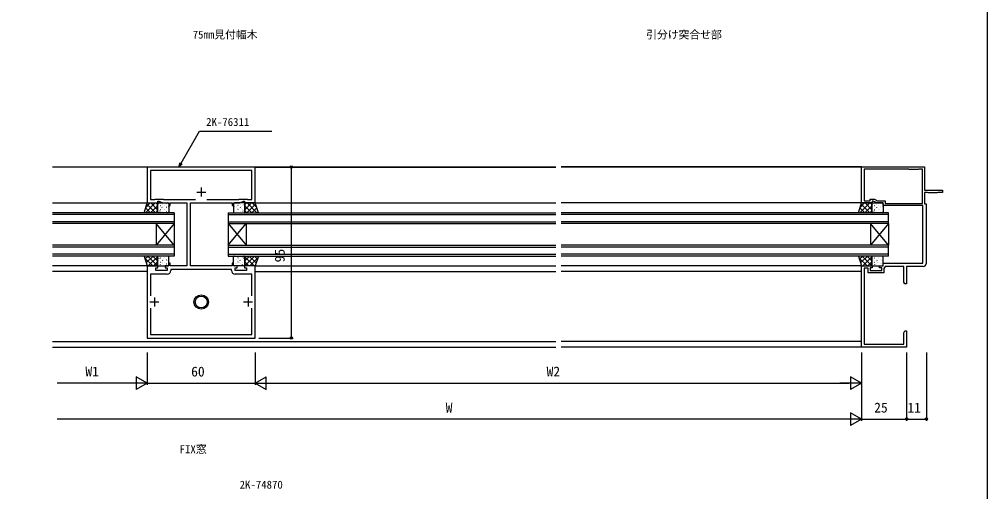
# Model space of a CAD drawing. Units: millimetres, scale not verified. Extents: x -437 to 438, y -681 to 679.
# Drawn here: x -99 to 438, y -396 to -134 of the extents above; entities that cross this region are included whole.
import ezdxf
from ezdxf.enums import TextEntityAlignment as Align

# ---------------------------------------------------------------- set-up
doc = ezdxf.new("R2010")
doc.units = ezdxf.units.MM
doc.header["$LTSCALE"] = 4
for name, color, linetype in [('0-1_USER1', 3, 'Continuous'), ('0-2_YKK_11', 7, 'Continuous'), ('0-3_YKK_12', 2, 'Continuous'), ('0-4_YKK_13', 4, 'Continuous'), ('0-6_YKK_D', 6, 'Continuous'), ('0-7_YKK_ZWAK', 7, 'Continuous')]:
    doc.layers.add(name, color=color, linetype=linetype)
doc.styles.add('ＭＳ ゴシック', font='')
doc.styles.get('ＭＳ ゴシック').set_extended_font_data('MS Gothic')

msp = doc.modelspace()

# ---------------------------------------------------------------- linework, layer by layer
at = {"layer": '0-2_YKK_11'}
for p, q in [((-0.7, -230.2), (4.3, -230.2)), ((1.8, -227.7), (1.8, -232.7)), ((-24.2, -288.7), (-24.2, -293.7)), ((27.8, -288.7), (27.8, -293.7)), ((-26.7, -291.2), (-21.7, -291.2)), ((25.3, -291.2), (30.3, -291.2))]:
    msp.add_line(p, q, dxfattribs=at)
for points in [[(31.8, -216.3), (-28.2, -216.3), (-28.2, -236.2), (-22.2, -236.2), (-22.2, -235.2), (-21.7, -235.2), (-19.555, -236.2), (-16.2, -236.2), (-16.2, -237.7), (-15.4, -237.7), (-15.4, -236.2), (-6.2, -236.2), (-6.2, -271.2), (-15.4, -271.2), (-15.4, -269.7), (-16.2, -269.7), (-16.2, -271.2), (-18.2, -271.2), (-18.2, -272.2), (-17, -272.2), (-17, -273.8), (-23.4, -273.8), (-23.4, -272.2), (-22.2, -272.2), (-22.2, -271.2), (-28.2, -271.2), (-28.2, -311.2), (31.8, -311.2), (31.8, -271.2), (25.8, -271.2), (25.8, -272.2), (27, -272.2), (27, -273.8), (20.6, -273.8), (20.6, -272.2), (21.8, -272.2), (21.8, -271.2), (19.8, -271.2), (19.8, -269.7), (19, -269.7)], [(4.966, -234.27), (22.728, -234.27), (22.878, -234.2), (27.3, -234.2), (27.45, -234.27), (29.87, -234.27), (29.87, -218.23), (-26.27, -218.23), (-26.27, -234.27), (-23.85, -234.27), (-23.7, -234.2), (-19.278, -234.2), (-19.128, -234.27), (-1.366, -234.27)], [(19, -269.7), (19, -271.2), (-4.2, -271.2), (-4.2, -236.2), (0.842, -236.2), (1.025, -236.08), (1.575, -236.08), (1.758, -236.2), (1.842, -236.2), (2.025, -236.08), (2.575, -236.08), (2.758, -236.2), (19, -236.2), (19, -237.7), (19.8, -237.7), (19.8, -236.2), (23.155, -236.2), (25.3, -235.2), (25.8, -235.2), (25.8, -236.2), (31.8, -236.2), (31.8, -216.3)], [(368.3, -316.2), (368.3, -271.2), (374.3, -271.2), (374.3, -272.2), (373.1, -272.2), (373.1, -273.8), (379.5, -273.8), (379.5, -272.2), (378.3, -272.2), (378.3, -271.2), (380.3, -271.2), (380.3, -269.7), (402.3, -269.7), (402.3, -237.7), (380.3, -237.7), (380.3, -236.2), (376.945, -236.2), (374.8, -235.2), (374.3, -235.2), (374.3, -236.2), (368.3, -236.2), (368.3, -216.2), (403.3, -216.2), (403.3, -229.2), (413.3, -229.2), (413.3, -230.4), (410.6, -230.4), (410.3, -230.7), (405.3, -230.7), (405, -230.4), (403.3, -230.4), (403.3, -236.7), (404.1, -236.7), (404.1, -270)], [(18.67, -273.73), (18.67, -273.13), (-15.07, -273.13), (-15.07, -273.73)], [(402.6, -271.5), (393.3, -271.5), (393.3, -281.2), (392.33, -281.2), (391.7, -280.109), (391.7, -271.5), (381.5, -271.5), (380.7, -272.643), (380.7, -275), (371.9, -275), (371.9, -272.4), (369.8, -272.4), (369.8, -279.742), (369.68, -279.925), (369.68, -280.475), (369.8, -280.658), (369.8, -286.242), (369.68, -286.425), (369.68, -286.975), (369.8, -287.158), (369.8, -290.742), (369.68, -290.925), (369.68, -291.475), (369.8, -291.658), (369.8, -314.6), (391.7, -314.6), (391.7, -308.291), (392.33, -307.2), (393.3, -307.2), (393.3, -316.2), (368.3, -316.2)], [(-17.07, -275.73), (-26.27, -275.73), (-26.27, -287.85)], [(29.87, -287.85), (29.87, -275.73), (20.67, -275.73)], [(-26.27, -294.55), (-26.27, -309.27), (29.87, -309.27), (29.87, -294.55)]]:
    msp.add_lwpolyline(points, dxfattribs=at)
msp.add_lwpolyline([(394.5, -217.4), (369.8, -217.4), (369.8, -235), (373.1, -235), (373.1, -234.2), (375.495, -234.2), (377.211, -235), (381.5, -235), (381.5, -236.5), (402.1, -236.5), (402.1, -217.4), (400.1, -217.4), (399.8, -217.7), (394.8, -217.7)], close=True, dxfattribs=at)
for centre, radius, start, end in [((-17.07, -273.73), 2, 270.00001, 359.99999), ((20.67, -273.73), 2, 180.00001, 269.99999), ((402.6, -270), 1.5, 270.00001, 359.99999)]:
    msp.add_arc(centre, radius, start, end, dxfattribs=at)
at = {"layer": '0-3_YKK_12'}
for p, q in [((-80.743, -216.2), (198.55, -216.2)), ((-28.124, -216.4), (-80.743, -216.4)), ((31.724, -216.4), (198.55, -216.4)), ((368.3, -216.2), (201.55, -216.2)), ((368.3, -216.4), (201.55, -216.4)), ((-80.743, -236.2), (-28, -236.2)), ((31.6, -236.2), (198.55, -236.2)), ((368.3, -236.2), (201.55, -236.2)), ((-13.2, -241.7), (-80.743, -241.7)), ((-13.2, -241.7), (-13.2, -247.7)), ((16.8, -241.7), (16.8, -247.7)), ((16.8, -241.7), (198.55, -241.7)), ((383.3, -241.7), (201.55, -241.7)), ((383.3, -247.7), (383.3, -241.7)), ((-13.2, -242.7), (-80.743, -242.7)), ((-13.2, -246.7), (-80.743, -246.7)), ((16.8, -242.7), (198.55, -242.7)), ((16.8, -246.7), (198.55, -246.7)), ((383.3, -242.7), (201.55, -242.7)), ((383.3, -246.7), (201.55, -246.7)), ((-13.2, -247.7), (-80.743, -247.7)), ((-23.2, -247.7), (-23.2, -259.7)), ((-13.2, -247.7), (-23.2, -259.7)), ((-13.2, -259.7), (-23.2, -247.7)), ((-13.2, -247.7), (-13.2, -259.7)), ((16.8, -247.7), (16.8, -259.7)), ((16.8, -247.7), (26.8, -259.7)), ((16.8, -259.7), (26.8, -247.7)), ((16.8, -247.7), (198.55, -247.7)), ((26.8, -247.7), (26.8, -259.7)), ((383.3, -247.7), (201.55, -247.7)), ((373.3, -247.7), (373.3, -259.7)), ((383.3, -247.7), (373.3, -259.7)), ((383.3, -259.7), (373.3, -247.7)), ((383.3, -247.7), (383.3, -259.7)), ((-13.2, -259.7), (-80.743, -259.7)), ((-13.2, -260.7), (-80.743, -260.7)), ((-13.2, -259.7), (-13.2, -265.7)), ((16.8, -259.7), (16.8, -265.7)), ((16.8, -259.7), (198.55, -259.7)), ((16.8, -260.7), (198.55, -260.7)), ((383.3, -259.7), (201.55, -259.7)), ((383.3, -260.7), (201.55, -260.7)), ((383.3, -265.7), (383.3, -259.7)), ((-13.2, -264.7), (-80.743, -264.7)), ((-13.2, -265.7), (-80.743, -265.7)), ((16.8, -264.7), (198.55, -264.7)), ((16.8, -265.7), (198.55, -265.7)), ((383.3, -264.7), (201.55, -264.7)), ((383.3, -265.7), (201.55, -265.7)), ((-28.2, -271.2), (-80.743, -271.2)), ((31.8, -271.2), (198.55, -271.2)), ((368.3, -271.2), (201.55, -271.2)), ((-28.2, -274.2), (-80.743, -274.2)), ((31.8, -274.2), (198.55, -274.2)), ((368.3, -274.2), (201.55, -274.2)), ((-80.743, -313.2), (198.55, -313.2)), ((-80.743, -316.2), (198.55, -316.2)), ((368.3, -313.2), (201.55, -313.2)), ((368.3, -316.2), (201.55, -316.2))]:
    msp.add_line(p, q, dxfattribs=at)
at = {"layer": '0-4_YKK_13'}
for p, q in [((-23.665, -236.2), (-29.165, -241.7)), ((-26.494, -236.2), (-28.986, -238.692)), ((-26.199, -236.2), (-22.415, -239.984)), ((-23.371, -236.2), (-22.415, -237.156)), ((-22.12, -236.415), (-22.083, -236.415)), ((-21.996, -236.381), (-21.988, -236.383)), ((-21.915, -236.2), (-16.7, -236.2)), ((-19.84, -236.415), (-19.803, -236.415)), ((-17.56, -236.415), (-17.523, -236.415)), ((25.515, -236.2), (20.3, -236.2)), ((21.16, -236.415), (21.122, -236.415)), ((23.44, -236.415), (23.402, -236.415)), ((25.596, -236.381), (25.588, -236.383)), ((25.72, -236.415), (25.682, -236.415)), ((29.799, -236.2), (26.015, -239.984)), ((26.971, -236.2), (26.015, -237.156)), ((27.265, -236.2), (32.765, -241.7)), ((30.094, -236.2), (32.586, -238.692)), ((372.835, -236.2), (367.335, -241.7)), ((370.006, -236.2), (367.514, -238.692)), ((370.301, -236.2), (374.085, -239.984)), ((373.129, -236.2), (374.085, -237.156)), ((374.38, -236.415), (374.418, -236.415)), ((374.504, -236.381), (374.512, -236.383)), ((374.585, -236.2), (379.8, -236.2)), ((376.66, -236.415), (376.698, -236.415)), ((378.94, -236.415), (378.978, -236.415)), ((-29.754, -241.13), (-29.184, -241.7)), ((-29.076, -238.98), (-26.356, -241.7)), ((-28.398, -236.829), (-23.528, -241.7)), ((-22.415, -237.779), (-26.337, -241.7)), ((-22.415, -240.607), (-23.508, -241.7)), ((-22.415, -241.2), (-22.415, -236.7)), ((-22.12, -238.658), (-22.083, -238.658)), ((-22.12, -240.9), (-22.083, -240.9)), ((-21.985, -237.298), (-21.922, -237.34)), ((-16.7, -241.7), (-21.915, -241.7)), ((-21.322, -240.676), (-21.259, -240.717)), ((-20.909, -237.626), (-20.871, -237.626)), ((-20.909, -239.869), (-20.871, -239.869)), ((-20.872, -241.04), (-20.865, -241.043)), ((-20.387, -239.081), (-20.38, -239.083)), ((-19.968, -238.633), (-19.905, -238.675)), ((-19.938, -237.109), (-19.931, -237.112)), ((-19.84, -238.658), (-19.803, -238.658)), ((-19.84, -240.9), (-19.803, -240.9)), ((-18.629, -237.626), (-18.591, -237.626)), ((-18.629, -239.869), (-18.591, -239.869)), ((-18.33, -239.809), (-18.323, -239.812)), ((-17.598, -237.938), (-17.591, -237.94)), ((-17.56, -238.658), (-17.523, -238.658)), ((-17.56, -240.9), (-17.523, -240.9)), ((-16.366, -238.079), (-16.303, -238.12)), ((-16.349, -237.626), (-16.311, -237.626)), ((-16.349, -239.869), (-16.311, -239.869)), ((-16.2, -236.7), (-16.2, -241.2)), ((19.8, -236.7), (19.8, -241.2)), ((19.966, -238.079), (19.903, -238.12)), ((19.949, -237.626), (19.911, -237.626)), ((19.949, -239.869), (19.911, -239.869)), ((20.3, -241.7), (25.515, -241.7)), ((21.16, -238.658), (21.122, -238.658)), ((21.16, -240.9), (21.122, -240.9)), ((21.198, -237.938), (21.191, -237.94)), ((21.93, -239.809), (21.923, -239.812)), ((22.229, -237.626), (22.191, -237.626)), ((22.229, -239.869), (22.191, -239.869)), ((23.44, -238.658), (23.402, -238.658)), ((23.44, -240.9), (23.402, -240.9)), ((23.568, -238.633), (23.505, -238.675)), ((23.538, -237.109), (23.531, -237.112)), ((23.987, -239.081), (23.98, -239.083)), ((24.472, -241.04), (24.465, -241.043)), ((24.509, -237.626), (24.471, -237.626)), ((24.509, -239.869), (24.471, -239.869)), ((24.922, -240.676), (24.859, -240.717)), ((25.585, -237.298), (25.522, -237.34)), ((25.72, -238.658), (25.682, -238.658)), ((25.72, -240.9), (25.682, -240.9)), ((26.015, -241.2), (26.015, -236.7)), ((26.015, -237.779), (29.937, -241.7)), ((26.015, -240.607), (27.108, -241.7)), ((31.998, -236.829), (27.128, -241.7)), ((32.676, -238.98), (29.956, -241.7)), ((33.354, -241.13), (32.784, -241.7)), ((366.746, -241.13), (367.316, -241.7)), ((367.424, -238.98), (370.144, -241.7)), ((368.102, -236.829), (372.972, -241.7)), ((374.085, -237.779), (370.163, -241.7)), ((374.085, -240.607), (372.992, -241.7)), ((374.085, -241.2), (374.085, -236.7)), ((374.38, -238.658), (374.418, -238.658)), ((374.38, -240.9), (374.418, -240.9)), ((374.515, -237.298), (374.578, -237.34)), ((379.8, -241.7), (374.585, -241.7)), ((375.178, -240.676), (375.241, -240.717)), ((375.591, -237.626), (375.629, -237.626)), ((375.591, -239.869), (375.629, -239.869)), ((375.628, -241.04), (375.635, -241.043)), ((376.113, -239.081), (376.12, -239.083)), ((376.532, -238.633), (376.595, -238.675)), ((376.562, -237.109), (376.569, -237.112)), ((376.66, -238.658), (376.698, -238.658)), ((376.66, -240.9), (376.698, -240.9)), ((377.871, -237.626), (377.909, -237.626)), ((377.871, -239.869), (377.909, -239.869)), ((378.17, -239.809), (378.177, -239.812)), ((378.902, -237.938), (378.909, -237.94)), ((378.94, -238.658), (378.978, -238.658)), ((378.94, -240.9), (378.978, -240.9)), ((380.134, -238.079), (380.197, -238.12)), ((380.151, -237.626), (380.189, -237.626)), ((380.151, -239.869), (380.189, -239.869)), ((380.3, -236.7), (380.3, -241.2)), ((-29.608, -266.732), (-25.14, -271.2)), ((-27.709, -265.7), (-29.401, -267.391)), ((-24.881, -265.7), (-28.723, -269.542)), ((-27.812, -265.7), (-22.415, -271.097)), ((-22.415, -266.063), (-27.552, -271.2)), ((-24.983, -265.7), (-22.415, -268.268)), ((-22.415, -266.2), (-22.415, -270.7)), ((-22.12, -267.81), (-22.083, -267.81)), ((-16.7, -265.7), (-21.915, -265.7)), ((-21.776, -268.419), (-21.769, -268.422)), ((-21.634, -266.914), (-21.571, -266.955)), ((-21.044, -266.548), (-21.037, -266.55)), ((-20.909, -266.779), (-20.871, -266.779)), ((-19.84, -267.81), (-19.803, -267.81)), ((-19.617, -268.249), (-19.554, -268.29)), ((-18.952, -267.289), (-18.945, -267.291)), ((-18.629, -266.779), (-18.591, -266.779)), ((-17.56, -267.81), (-17.523, -267.81)), ((-16.894, -268.017), (-16.887, -268.02)), ((-16.349, -266.779), (-16.311, -266.779)), ((-16.2, -270.7), (-16.2, -266.2)), ((19.8, -270.7), (19.8, -266.2)), ((19.949, -266.779), (19.911, -266.779)), ((20.3, -265.7), (25.515, -265.7)), ((20.494, -268.017), (20.487, -268.02)), ((21.16, -267.81), (21.122, -267.81)), ((22.229, -266.779), (22.191, -266.779)), ((22.552, -267.289), (22.545, -267.291)), ((23.217, -268.249), (23.154, -268.29)), ((23.44, -267.81), (23.402, -267.81)), ((24.509, -266.779), (24.471, -266.779)), ((24.644, -266.548), (24.637, -266.55)), ((25.234, -266.914), (25.171, -266.955)), ((25.376, -268.419), (25.369, -268.422)), ((25.72, -267.81), (25.682, -267.81)), ((31.412, -265.7), (26.015, -271.097)), ((28.583, -265.7), (26.015, -268.268)), ((26.015, -266.063), (31.152, -271.2)), ((26.015, -266.2), (26.015, -270.7)), ((28.481, -265.7), (32.323, -269.542)), ((33.208, -266.732), (28.74, -271.2)), ((31.309, -265.7), (33.001, -267.391)), ((366.892, -266.732), (371.36, -271.2)), ((368.791, -265.7), (367.099, -267.391)), ((371.619, -265.7), (367.777, -269.542)), ((368.688, -265.7), (374.085, -271.097)), ((374.085, -266.063), (368.948, -271.2)), ((371.517, -265.7), (374.085, -268.268)), ((374.085, -266.2), (374.085, -270.7)), ((374.38, -267.81), (374.418, -267.81)), ((379.8, -265.7), (374.585, -265.7)), ((374.724, -268.419), (374.731, -268.422)), ((374.866, -266.914), (374.929, -266.955)), ((375.456, -266.548), (375.463, -266.55)), ((375.591, -266.779), (375.629, -266.779)), ((376.66, -267.81), (376.698, -267.81)), ((376.883, -268.249), (376.946, -268.29)), ((377.548, -267.289), (377.555, -267.291)), ((377.871, -266.779), (377.909, -266.779)), ((378.94, -267.81), (378.978, -267.81)), ((379.606, -268.017), (379.613, -268.02)), ((380.151, -266.779), (380.189, -266.779)), ((380.3, -270.7), (380.3, -266.2)), ((-28.306, -270.862), (-27.969, -271.2)), ((-22.415, -268.891), (-24.724, -271.2)), ((-22.226, -270.391), (-22.218, -270.393)), ((-22.12, -270.053), (-22.083, -270.053)), ((-21.915, -271.2), (-16.7, -271.2)), ((-20.971, -270.291), (-20.908, -270.333)), ((-20.909, -269.021), (-20.871, -269.021)), ((-20.168, -271.119), (-20.161, -271.122)), ((-19.84, -270.053), (-19.803, -270.053)), ((-19.436, -269.248), (-19.429, -269.25)), ((-18.629, -269.021), (-18.591, -269.021)), ((-17.56, -270.053), (-17.523, -270.053)), ((-17.344, -269.989), (-17.337, -269.991)), ((-16.349, -269.021), (-16.311, -269.021)), ((19.949, -269.021), (19.911, -269.021)), ((25.515, -271.2), (20.3, -271.2)), ((20.944, -269.989), (20.937, -269.991)), ((21.16, -270.053), (21.122, -270.053)), ((22.229, -269.021), (22.191, -269.021)), ((23.036, -269.248), (23.029, -269.25)), ((23.44, -270.053), (23.402, -270.053)), ((23.768, -271.119), (23.761, -271.122)), ((24.509, -269.021), (24.471, -269.021)), ((24.571, -270.291), (24.508, -270.333)), ((25.72, -270.053), (25.682, -270.053)), ((25.826, -270.391), (25.818, -270.393)), ((26.015, -268.891), (28.324, -271.2)), ((31.906, -270.862), (31.569, -271.2)), ((368.194, -270.862), (368.531, -271.2)), ((374.085, -268.891), (371.776, -271.2)), ((374.274, -270.391), (374.282, -270.393)), ((374.38, -270.053), (374.418, -270.053)), ((374.585, -271.2), (379.8, -271.2)), ((375.529, -270.291), (375.592, -270.333)), ((375.591, -269.021), (375.629, -269.021)), ((376.332, -271.119), (376.339, -271.122)), ((376.66, -270.053), (376.698, -270.053)), ((377.064, -269.248), (377.071, -269.25)), ((377.871, -269.021), (377.909, -269.021)), ((378.94, -270.053), (378.978, -270.053)), ((379.156, -269.989), (379.163, -269.991)), ((380.151, -269.021), (380.189, -269.021))]:
    msp.add_line(p, q, dxfattribs=at)
for points in [[(-28.2, -236.2), (-22.415, -236.2), (-22.415, -241.7), (-29.934, -241.7)], [(31.8, -236.2), (26.015, -236.2), (26.015, -241.7), (33.534, -241.7)], [(368.3, -236.2), (374.085, -236.2), (374.085, -241.7), (366.566, -241.7)], [(-28.2, -271.2), (-22.415, -271.2), (-22.415, -265.7), (-29.934, -265.7)], [(31.8, -271.2), (26.015, -271.2), (26.015, -265.7), (33.534, -265.7)], [(368.3, -271.2), (374.085, -271.2), (374.085, -265.7), (366.566, -265.7)]]:
    msp.add_lwpolyline(points, close=True, dxfattribs=at)
for radius in [4, 3.32]:
    msp.add_circle((1.8, -291.2), radius, dxfattribs=at)
for centre, start, end in [((-21.915, -236.7), 90, 180), ((-16.7, -236.7), 0, 90), ((20.3, -236.7), 90, 180), ((25.515, -236.7), 0, 90), ((374.585, -236.7), 90, 180), ((379.8, -236.7), 0, 90), ((-21.915, -241.2), 180, 270), ((-16.7, -241.2), 270, 0), ((20.3, -241.2), 180, 270), ((25.515, -241.2), 270, 0), ((374.585, -241.2), 180, 270), ((379.8, -241.2), 270, 0), ((-21.915, -266.2), 90, 180), ((-16.7, -266.2), 0, 90), ((20.3, -266.2), 90, 180), ((25.515, -266.2), 0, 90), ((374.585, -266.2), 90, 180), ((379.8, -266.2), 0, 90), ((-21.915, -270.7), 180, 270), ((-16.7, -270.7), 270, 0), ((20.3, -270.7), 180, 270), ((25.515, -270.7), 270, 0), ((374.585, -270.7), 180, 270), ((379.8, -270.7), 270, 0)]:
    msp.add_arc(centre, 0.5, start, end, dxfattribs=at)
at = {"layer": '0-6_YKK_D'}
for p, q in [((33.8, -216.2), (52.8, -216.2)), ((51.8, -216.2), (51.8, -311.2)), ((33.8, -311.2), (52.8, -311.2)), ((-28.2, -319.2), (-28.2, -337.2)), ((-28.2, -319.2), (-28.2, -337.2)), ((31.8, -319.2), (31.8, -337.2)), ((31.8, -319.2), (31.8, -337.2)), ((368.3, -319.2), (368.3, -337.2)), ((368.3, -319.2), (368.3, -357.2)), ((368.3, -319.2), (368.3, -357.2)), ((393.3, -319.2), (393.3, -357.2)), ((393.3, -319.2), (393.3, -357.2)), ((404.3, -319.2), (404.3, -357.2)), ((-28.2, -336.2), (-34.262, -332.7)), ((-34.262, -332.7), (-34.262, -339.7)), ((31.8, -336.2), (37.862, -332.7)), ((37.862, -339.7), (37.862, -332.7)), ((368.3, -336.2), (362.238, -332.7)), ((362.238, -332.7), (362.238, -339.7)), ((-35.2, -336.2), (-78.2, -336.2)), ((-28.2, -336.2), (-40.324, -336.2)), ((-28.2, -336.2), (-34.262, -339.7)), ((-28.2, -336.2), (31.8, -336.2)), ((31.8, -336.2), (37.862, -339.7)), ((31.8, -336.2), (43.924, -336.2)), ((38.8, -336.2), (361.3, -336.2)), ((368.3, -336.2), (356.176, -336.2)), ((368.3, -336.2), (362.238, -339.7)), ((368.3, -356.2), (362.238, -352.7)), ((362.238, -352.7), (362.238, -359.7)), ((361.3, -356.2), (-78.2, -356.2)), ((368.3, -356.2), (356.176, -356.2)), ((368.3, -356.2), (362.238, -359.7)), ((368.3, -356.2), (393.3, -356.2)), ((393.3, -356.2), (404.3, -356.2))]:
    msp.add_line(p, q, dxfattribs=at)
for points in [[(-10.609, -216.302), (-9.334, -214.093), (0.938, -196.302), (41.017, -196.302)], [(-8.742, -214.435), (-10.609, -216.302), (-9.925, -213.752)]]:
    msp.add_lwpolyline(points, dxfattribs=at)
for centre in [(51.8, -216.2), (51.8, -311.2), (393.3, -356.2), (393.3, -356.2), (404.3, -356.2)]:
    msp.add_circle(centre, 0.637, dxfattribs=at)
at = {"layer": '0-7_YKK_ZWAK'}
msp.add_lwpolyline([(-436.7, -681.2), (438.3, -681.2), (438.3, 643.8)], dxfattribs=at)

# ---------------------------------------------------------------- texts
at = {"layer": '0-1_USER1', "style": 'ＭＳ ゴシック'}
for s, p in [('75㎜見付幅木', (-2.933, -146.319)), ('引分け突合せ部', (248.772, -146.336)), ('FIX窓', (-10.166, -376.456))]:
    msp.add_text(s, height=4.399, dxfattribs=at).set_placement(p, align=Align.BOTTOM_LEFT)
at = {"layer": '0-6_YKK_D', "style": 'ＭＳ ゴシック'}
for s, height, p in [('2K-76311', 4.399, (4.545, -194.802)), ('W1', 5.499, (-62.495, -334.2)), ('60', 5.499, (-3.761, -334.2)), ('W2', 5.499, (193.509, -334.2)), ('W', 5.499, (137.502, -354.2)), ('25', 5.499, (375.345, -354.2)), ('11', 5.499, (393.793, -354.2)), ('2K-74870', 4.399, (23.144, -396.108))]:
    msp.add_text(s, height=height, dxfattribs=at).set_placement(p, align=Align.BOTTOM_LEFT)
msp.add_text('95', height=5.499, rotation=90, dxfattribs=at).set_placement((49.8, -269.176), align=Align.BOTTOM_LEFT)

doc.saveas('drawing.dxf')
